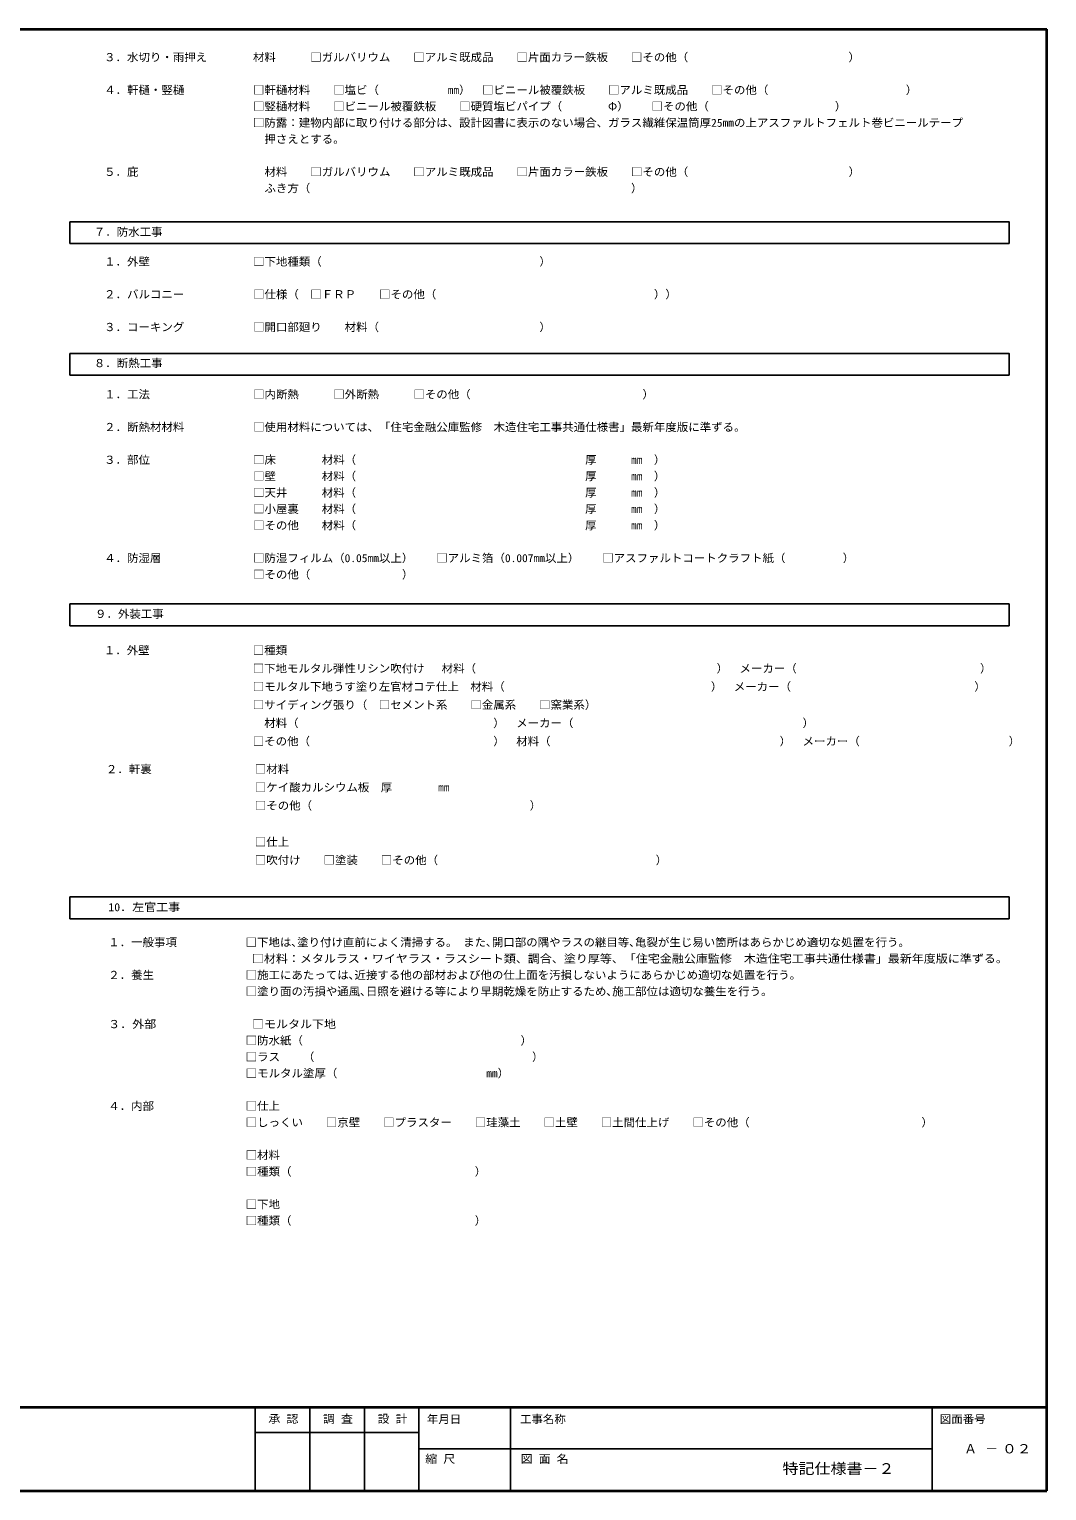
# Model space of a CAD drawing. Units: millimetres, scale not verified. Extents: x -40931 to 15029, y -141958 to 29962.
# Drawn here: x -12951 to 15029, y -53342 to -13179 of the extents above; entities that cross this region are included whole.
import ezdxf
from ezdxf.enums import TextEntityAlignment as Align

# ---------------------------------------------------------------- set-up
doc = ezdxf.new("R2010")
doc.units = ezdxf.units.MM
doc.header["$LTSCALE"] = 100
doc.layers.add('0-0_通り芯', color=7, linetype='Continuous')
doc.layers.add('0-8', color=7, linetype='Continuous')
for name, color, linetype, lineweight in [('0-3_建具', 4, 'Continuous', 25), ('0-4_その他', 6, 'Continuous', 35), ('0-F', 3, 'Continuous', 25)]:
    doc.layers.add(name, color=color, linetype=linetype, lineweight=lineweight)
doc.styles.add('ＭＳ ゴシック', font='')
doc.styles.get('ＭＳ ゴシック').set_extended_font_data('MS Gothic')

msp = doc.modelspace()

# ---------------------------------------------------------------- linework, layer by layer
at = {"layer": '0-3_建具'}
for p, q in [((-11836.5, -19070.3), (-11836.5, -18470.6)), ((13991.1, -19070.3), (-11836.5, -19070.3)), ((-11836.5, -22686.7), (-11836.5, -22087.1)), ((13991.1, -22686.7), (-11836.5, -22686.7)), ((-11836.5, -29572), (-11836.5, -28972.3)), ((13991.1, -29572), (-11836.5, -29572)), ((-11836.5, -37621.8), (-11836.5, -37022.1)), ((13991.1, -37621.8), (-11836.5, -37621.8))]:
    msp.add_line(p, q, dxfattribs=at)
for points in [[(-11836.5, -18470.6), (13991.1, -18470.6), (13991.1, -19070.3)], [(-11836.5, -22087.1), (13991.1, -22087.1), (13991.1, -22686.7)], [(-11836.5, -28972.3), (13991.1, -28972.3), (13991.1, -29572)], [(-11836.5, -37022.1), (13991.1, -37022.1), (13991.1, -37621.8)]]:
    msp.add_lwpolyline(points, dxfattribs=at)
at = {"layer": '0-4_その他'}
for p in [(-40931.2, -13179.3), (15028.8, -53342.1)]:
    msp.add_line(p, (15028.8, -13179.3), dxfattribs=at)
at = {"layer": '0-F', "color": 6, "lineweight": 35}
for p, q in [((-40931.2, -51042.1), (15028.8, -51042.1)), ((-40931.2, -53342.1), (15028.8, -53342.1))]:
    msp.add_line(p, q, dxfattribs=at)
at = {"layer": '0-F'}
for p, q in [((-6734.1, -51042.1), (-6734.1, -53342.1)), ((-5234.1, -51042.1), (-5234.1, -53342.1)), ((-3734.1, -51042.1), (-3734.1, -53342.1)), ((-2234.1, -51042.1), (-2234.1, -53342.1)), ((283.1, -51042.1), (283.1, -53342.1)), ((11877.7, -51042.1), (11877.7, -53342.1)), ((-6734.1, -51742.1), (-2234.1, -51742.1)), ((-2234.1, -52192.1), (11877.7, -52192.1))]:
    msp.add_line(p, q, dxfattribs=at)

# ---------------------------------------------------------------- texts
at = {"layer": '0-0_通り芯', "style": 'ＭＳ ゴシック'}
for s, p in [('Ａ', (12757.9, -52392.1)), ('－', (13341.2, -52392.1))]:
    msp.add_text(s, height=256.6, dxfattribs=at).set_placement(p, align=Align.BOTTOM_LEFT)
at = {"layer": '0-0_通り芯', "style": 'ＭＳ ゴシック', "width": 1.15}
msp.add_text('０２', height=256.6, dxfattribs=at).set_placement((13799.5, -52392.1), align=Align.BOTTOM_LEFT)
at = {"layer": '0-8', "style": 'ＭＳ ゴシック'}
for s, height, width, p in [('３．水切り・雨押え      \u3000材料\u3000\u3000\u3000□ガルバリウム\u3000\u3000□アルミ既成品\u3000\u3000□片面カラー鉄板\u3000\u3000□その他（\u3000\u3000\u3000\u3000\u3000\u3000\u3000\u3000\u3000\u3000\u3000\u3000\u3000\u3000）', 219.9, 1.05, (-10891.4, -14126)), ('４．軒樋・竪樋\u3000\u3000 \u3000     □軒樋材料\u3000\u3000□塩ビ（\u3000\u3000\u3000\u3000\u3000\u3000㎜）\u3000□ビニール被覆鉄板\u3000\u3000□アルミ既成品\u3000\u3000□その他（\u3000\u3000\u3000\u3000\u3000\u3000\u3000\u3000\u3000\u3000\u3000\u3000）\u3000\u3000', 219.9, 1.05, (-10891.4, -15026)), ('\u3000\u3000\u3000\u3000\u3000\u3000\u3000\u3000\u3000\u3000\u3000    □竪樋材料\u3000\u3000□ビニール被覆鉄板\u3000\u3000□硬質塩ビパイプ（\u3000\u3000\u3000\u3000Φ）\u3000\u3000□その他（\u3000\u3000\u3000\u3000\u3000\u3000\u3000\u3000\u3000\u3000\u3000）', 219.9, 1.05, (-10891.4, -15476)), ('\u3000\u3000\u3000\u3000\u3000\u3000\u3000\u3000\u3000\u3000\u3000    □防露：建物内部に取り付ける部分は、設計図書に表示のない場合、ガラス繊維保温筒厚25㎜の上アスファルトフェルト巻ビニールテープ', 219.9, 1.05, (-10891.4, -15926)), ('\u3000\u3000\u3000\u3000\u3000\u3000\u3000\u3000\u3000\u3000\u3000\u3000\u3000  押さえとする。', 219.9, 1.05, (-10891.4, -16376)), ('５．庇\u3000\u3000\u3000\u3000\u3000\u3000\u3000 \u3000\u3000\u3000 材料\u3000\u3000□ガルバリウム\u3000\u3000□アルミ既成品\u3000\u3000□片面カラー鉄板\u3000\u3000□その他（\u3000\u3000\u3000\u3000\u3000\u3000\u3000\u3000\u3000\u3000\u3000\u3000\u3000\u3000）', 219.9, 1.05, (-10891.4, -17276)), ('\u3000\u3000\u3000\u3000\u3000\u3000\u3000\u3000\u3000 \u3000 \u3000\u3000\u3000ふき方（\u3000\u3000\u3000\u3000\u3000\u3000\u3000\u3000\u3000\u3000\u3000\u3000\u3000\u3000\u3000\u3000\u3000\u3000\u3000\u3000\u3000\u3000\u3000\u3000\u3000\u3000\u3000\u3000）', 219.9, 1.05, (-10891.4, -17726)), ('７．防水工事', 219.9, 1.05, (-11174.7, -18925.5)), ('１．外壁\u3000\u3000\u3000\u3000\u3000\u3000\u3000\u3000\u3000□下地種類（\u3000\u3000\u3000\u3000\u3000\u3000\u3000\u3000\u3000\u3000\u3000\u3000\u3000\u3000\u3000\u3000\u3000\u3000\u3000）', 219.9, 1.05, (-10891.4, -19741.4)), ('２．バルコニー\u3000\u3000\u3000\u3000\u3000\u3000□仕様（\u3000□ＦＲＰ\u3000\u3000□その他（\u3000\u3000\u3000\u3000\u3000\u3000\u3000\u3000\u3000\u3000\u3000\u3000\u3000\u3000\u3000\u3000\u3000\u3000\u3000））', 219.9, 1.05, (-10891.4, -20641.4)), ('３．コーキング\u3000\u3000\u3000\u3000\u3000\u3000□開口部廻り\u3000\u3000材料（\u3000\u3000\u3000\u3000\u3000\u3000\u3000\u3000\u3000\u3000\u3000\u3000\u3000\u3000）', 219.9, 1.05, (-10891.4, -21541.4)), ('８．断熱工事', 219.9, 1.05, (-11174.7, -22531.8)), ('１．工法\u3000\u3000\u3000\u3000\u3000\u3000\u3000\u3000\u3000□内断熱\u3000\u3000\u3000□外断熱\u3000\u3000\u3000□その他（\u3000\u3000\u3000\u3000\u3000\u3000\u3000\u3000\u3000\u3000\u3000\u3000\u3000\u3000\u3000）', 219.9, 1.05, (-10891.4, -23389.7)), ('２．断熱材材料\u3000\u3000\u3000\u3000\u3000\u3000□使用材料については、「住宅金融公庫監修\u3000木造住宅工事共通仕様書」最新年度版に準ずる。\u3000\u3000', 219.9, 1.05, (-10891.4, -24289.7)), ('３．部位\u3000\u3000\u3000\u3000\u3000\u3000\u3000\u3000\u3000□床\u3000\u3000\u3000\u3000材料（\u3000\u3000\u3000\u3000\u3000\u3000\u3000\u3000\u3000\u3000\u3000\u3000\u3000\u3000\u3000\u3000 \u3000 \u3000\u3000厚\u3000\u3000\u3000㎜\u3000）', 219.9, 1.05, (-10891.4, -25189.7)), ('\u3000\u3000\u3000\u3000\u3000\u3000\u3000\u3000\u3000\u3000\u3000\u3000\u3000□壁\u3000\u3000\u3000\u3000材料（\u3000\u3000\u3000\u3000\u3000\u3000\u3000\u3000\u3000\u3000\u3000\u3000\u3000\u3000\u3000\u3000  \u3000\u3000\u3000厚\u3000\u3000\u3000㎜\u3000）', 219.9, 1.05, (-10891.4, -25639.7)), ('\u3000\u3000\u3000\u3000\u3000\u3000\u3000\u3000\u3000\u3000\u3000\u3000\u3000□天井\u3000\u3000\u3000材料（\u3000\u3000\u3000\u3000\u3000\u3000\u3000\u3000\u3000\u3000\u3000\u3000\u3000\u3000\u3000  \u3000\u3000\u3000\u3000厚\u3000\u3000\u3000㎜\u3000）', 219.9, 1.05, (-10891.4, -26089.7)), ('\u3000\u3000\u3000\u3000\u3000\u3000\u3000\u3000\u3000\u3000\u3000\u3000\u3000□小屋裏\u3000\u3000材料（ \u3000\u3000\u3000\u3000\u3000\u3000\u3000\u3000\u3000\u3000\u3000\u3000\u3000\u3000 \u3000\u3000\u3000\u3000\u3000厚\u3000\u3000\u3000㎜\u3000）', 219.9, 1.05, (-10891.4, -26539.7)), ('\u3000\u3000\u3000\u3000\u3000\u3000\u3000\u3000\u3000\u3000\u3000\u3000\u3000□その他\u3000\u3000材料（ \u3000\u3000\u3000\u3000\u3000\u3000\u3000\u3000\u3000\u3000\u3000\u3000\u3000 \u3000\u3000\u3000\u3000\u3000\u3000厚\u3000\u3000\u3000㎜\u3000）', 219.9, 1.05, (-10891.4, -26989.7)), ('４．防湿層\u3000 \u3000\u3000\u3000\u3000\u3000 \u3000□防湿フィルム（0.05㎜以上）\u3000\u3000□アルミ箔（0.007㎜以上）\u3000\u3000□アスファルトコートクラフト紙（\u3000\u3000\u3000\u3000\u3000）', 219.9, 1.05, (-10891.4, -27889.7)), ('\u3000\u3000\u3000\u3000\u3000\u3000\u3000\u3000\u3000\u3000\u3000\u3000\u3000□その他（\u3000\u3000\u3000\u3000\u3000\u3000\u3000\u3000）', 219.9, 1.05, (-10891.4, -28339.7)), ('９．外装工事', 219.9, 1.05, (-11142, -29422.8)), ('１．外壁\u3000\u3000\u3000\u3000\u3000\u3000\u3000\u3000\u3000□種類', 219.9, 1.05, (-10899, -30422.8)), (' \u3000\u3000\u3000\u3000\u3000\u3000\u3000\u3000\u3000\u3000\u3000\u3000 □下地モルタル弾性リシン吹付け \u3000材料（\u3000\u3000\u3000\u3000\u3000\u3000\u3000\u3000\u3000\u3000\u3000\u3000\u3000\u3000\u3000\u3000\u3000\u3000\u3000\u3000\u3000）\u3000メーカー（\u3000\u3000\u3000\u3000\u3000\u3000\u3000\u3000\u3000\u3000\u3000\u3000\u3000\u3000\u3000\u3000）', 219.9, 1.05, (-10899, -30922.8)), ('\u3000\u3000\u3000\u3000\u3000\u3000\u3000\u3000\u3000\u3000\u3000\u3000\u3000□モルタル下地うす塗り左官材コテ仕上\u3000材料（\u3000\u3000\u3000\u3000\u3000\u3000\u3000\u3000\u3000\u3000\u3000\u3000\u3000\u3000\u3000\u3000\u3000\u3000）\u3000メーカー（\u3000\u3000\u3000\u3000\u3000\u3000\u3000\u3000\u3000\u3000\u3000\u3000\u3000\u3000\u3000\u3000）', 219.9, 1.05, (-10899, -31422.8)), ('\u3000\u3000\u3000\u3000\u3000\u3000\u3000\u3000\u3000\u3000\u3000\u3000\u3000□サイディング張り（\u3000□セメント系\u3000\u3000□金属系\u3000\u3000□窯業系）', 219.9, 1.05, (-10899, -31922.8)), ('\u3000\u3000\u3000\u3000\u3000\u3000\u3000\u3000\u3000\u3000\u3000\u3000\u3000\u3000材料（\u3000\u3000\u3000\u3000\u3000\u3000\u3000\u3000\u3000\u3000\u3000\u3000\u3000\u3000\u3000\u3000\u3000）\u3000メーカー（\u3000\u3000\u3000\u3000\u3000\u3000\u3000\u3000\u3000\u3000\u3000\u3000\u3000\u3000\u3000\u3000\u3000\u3000\u3000\u3000）', 219.9, 1.05, (-10899, -32422.8)), ('\u3000\u3000\u3000\u3000\u3000\u3000\u3000\u3000\u3000\u3000\u3000\u3000\u3000□その他（\u3000\u3000\u3000\u3000\u3000\u3000\u3000\u3000\u3000\u3000\u3000\u3000\u3000\u3000\u3000\u3000）\u3000材料（\u3000\u3000\u3000\u3000\u3000\u3000\u3000\u3000\u3000\u3000\u3000\u3000\u3000\u3000\u3000\u3000\u3000\u3000\u3000\u3000）\u3000メーカー（\u3000\u3000\u3000\u3000\u3000\u3000\u3000\u3000\u3000\u3000\u3000\u3000\u3000）', 219.9, 1.05, (-10899, -32922.8)), ('２．軒裏\u3000\u3000\u3000\u3000\u3000\u3000\u3000\u3000\u3000□材料', 219.9, 1.05, (-10842, -33689.8)), ('\u3000\u3000\u3000\u3000\u3000\u3000\u3000\u3000\u3000\u3000\u3000\u3000\u3000□ケイ酸カルシウム板\u3000厚\u3000\u3000\u3000\u3000㎜\u3000\u3000\u3000\u3000\u3000', 219.9, 1.05, (-10842, -34189.8)), ('\u3000\u3000\u3000\u3000\u3000\u3000\u3000\u3000\u3000\u3000\u3000\u3000\u3000□その他（\u3000\u3000\u3000\u3000\u3000\u3000\u3000\u3000\u3000\u3000\u3000\u3000\u3000\u3000\u3000\u3000\u3000\u3000\u3000）', 219.9, 1.05, (-10842, -34689.8)), ('\u3000\u3000\u3000\u3000\u3000\u3000\u3000\u3000\u3000\u3000\u3000\u3000\u3000□仕上', 219.9, 1.05, (-10842, -35689.8)), ('\u3000\u3000\u3000\u3000\u3000\u3000\u3000\u3000\u3000\u3000\u3000\u3000\u3000□吹付け\u3000\u3000□塗装\u3000\u3000□その他（\u3000\u3000\u3000\u3000\u3000\u3000\u3000\u3000\u3000\u3000\u3000\u3000\u3000\u3000\u3000\u3000\u3000\u3000\u3000）', 219.9, 1.05, (-10842, -36189.8)), ('10．左官工事', 219.9, 1.1, (-10778.7, -37481.9)), ('１．一般事項\u3000\u3000    \u3000\u3000□下地は､塗り付け直前によく清掃する｡\u3000また､開口部の隅やラスの継目等､亀裂が生じ易い箇所はあらかじめ適切な処置を行う｡', 219.9, 1.05, (-10778.7, -38446.6)), ('                      \u3000□材料：メタルラス・ワイヤラス・ラスシート類、調合、塗り厚等、「住宅金融公庫監修\u3000木造住宅工事共通仕様書」最新年度版に準ずる。', 219.9, 1.1, (-10778.7, -38896.6)), ('２．養生\u3000\u3000\u3000\u3000\u3000\u3000\u3000\u3000□施工にあたっては､近接する他の部材および他の仕上面を汚損しないようにあらかじめ適切な処置を行う｡', 219.9, 1.05, (-10778.7, -39346.6)), ('\u3000\u3000\u3000\u3000\u3000\u3000\u3000\u3000\u3000\u3000\u3000\u3000□塗り面の汚損や通風､日照を避ける等により早期乾燥を防止するため､施工部位は適切な養生を行う｡', 219.9, 1.05, (-10778.7, -39796.6)), ('３．外部            \u3000\u3000□モルタル下地', 219.9, 1.1, (-10778.7, -40696.6)), ('\u3000\u3000\u3000\u3000\u3000\u3000\u3000\u3000\u3000\u3000\u3000\u3000□防水紙（\u3000\u3000\u3000\u3000\u3000\u3000\u3000\u3000\u3000\u3000\u3000\u3000\u3000\u3000\u3000\u3000\u3000\u3000\u3000）', 219.9, 1.05, (-10778.7, -41146.6)), ('\u3000\u3000\u3000\u3000\u3000\u3000\u3000\u3000\u3000\u3000\u3000\u3000□ラス\u3000\u3000（\u3000\u3000\u3000\u3000\u3000\u3000\u3000\u3000\u3000\u3000\u3000\u3000\u3000\u3000\u3000\u3000\u3000\u3000\u3000）', 219.9, 1.05, (-10778.7, -41596.6)), ('\u3000\u3000\u3000\u3000\u3000\u3000\u3000\u3000\u3000\u3000\u3000\u3000□モルタル塗厚（\u3000\u3000\u3000\u3000\u3000\u3000\u3000\u3000\u3000\u3000\u3000\u3000\u3000㎜）\u3000\u3000\u3000\u3000\u3000\u3000\u3000\u3000', 219.9, 1.05, (-10778.7, -42046.6)), ('４．内部\u3000\u3000\u3000\u3000\u3000\u3000\u3000\u3000□仕上', 219.9, 1.05, (-10778.7, -42946.6)), ('\u3000\u3000\u3000\u3000\u3000\u3000\u3000\u3000\u3000\u3000\u3000\u3000□しっくい\u3000\u3000□京壁\u3000\u3000□プラスター\u3000\u3000□珪藻土\u3000\u3000□土壁\u3000\u3000□土間仕上げ\u3000\u3000□その他（\u3000\u3000\u3000\u3000\u3000\u3000\u3000\u3000\u3000\u3000\u3000\u3000\u3000\u3000\u3000）', 219.9, 1.05, (-10778.7, -43396.6)), ('\u3000\u3000\u3000\u3000\u3000\u3000\u3000\u3000\u3000\u3000\u3000\u3000□材料', 219.9, 1.05, (-10778.7, -44296.6)), ('\u3000\u3000\u3000\u3000\u3000\u3000\u3000\u3000\u3000\u3000\u3000\u3000□種類（\u3000\u3000\u3000\u3000\u3000\u3000\u3000\u3000\u3000\u3000\u3000\u3000\u3000\u3000\u3000\u3000）', 219.9, 1.05, (-10778.7, -44746.6)), ('\u3000\u3000\u3000\u3000\u3000\u3000\u3000\u3000\u3000\u3000\u3000\u3000□下地', 219.9, 1.05, (-10778.7, -45646.6)), ('\u3000\u3000\u3000\u3000\u3000\u3000\u3000\u3000\u3000\u3000\u3000\u3000□種類（\u3000\u3000\u3000\u3000\u3000\u3000\u3000\u3000\u3000\u3000\u3000\u3000\u3000\u3000\u3000\u3000）', 219.9, 1.05, (-10778.7, -46096.6)), ('特記仕様書－２', 293.3, 1.1, (7761.9, -52965.7))]:
    msp.add_text(s, height=height, dxfattribs=dict(at, width=width)).set_placement(p, align=Align.BOTTOM_LEFT)
at = {"layer": '0-F', "color": 7, "style": 'ＭＳ ゴシック'}
for s, width, p in [('承 認', 1.1, (-6374.1, -51542.1)), ('調 査', 1.1, (-4874.1, -51542.1)), ('設 計', 1.1, (-3374.1, -51542.1)), ('年月日', 1.05, (-2016.3, -51550.7)), ('工事名称', 1.05, (544.1, -51550.7)), ('図面番号', 1.05, (12087.4, -51550.7)), ('縮 尺', 1.1, (-2061.2, -52644)), ('図 面 名', 1.1, (561.4, -52644))]:
    msp.add_text(s, height=219.9, dxfattribs=dict(at, width=width)).set_placement(p, align=Align.BOTTOM_LEFT)

doc.saveas('drawing.dxf')
